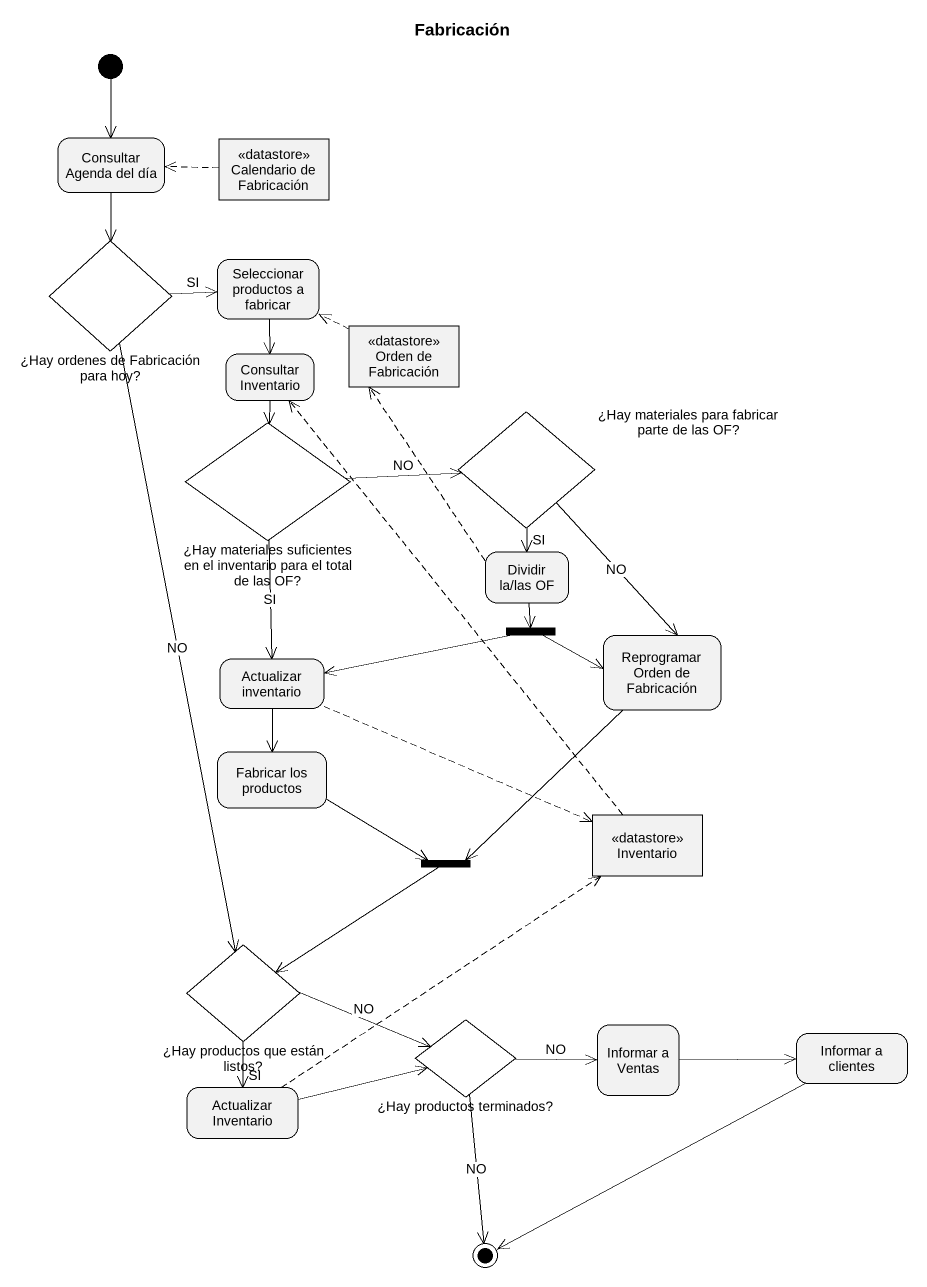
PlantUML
@startuml
title Fabricación
hide empty description
state "Consultar Agenda del día" as Consultar_Agenda_del_día
state "Calendario de Fabricación" as Calendario_de_Fabricación <<datastore>>
state "¿Hay ordenes de Fabricación para hoy?" as Hay_ordenes_de_Fabricación <<choice>>
state "Seleccionar productos a fabricar" as Seleccionar_productos_a
state "Consultar Inventario" as Consultar_Inventario
state "Orden de Fabricación" as Orden_de_Fabricación <<datastore>>
state "¿Hay materiales para fabricar parte de las OF?" as Hay_materiales_para <<choice>>
state "¿Hay materiales suficientes en el inventario para el total de las OF?" as Hay_materiales_suficientes <<choice>>
state "Dividir la/las OF" as Dividir_la_las_OF
state fork1 <<fork>>
state "Reprogramar Orden de Fabricación" as Reprogramar_Orden_de
state "Actualizar inventario" as Actualizar_inventario
state "Fabricar los productos" as Fabricar_los_productos
state Inventario <<datastore>>
state fork2 <<join>>
state "¿Hay productos que están listos?" as Hay_productos_que_están <<choice>>
state "¿Hay productos terminados?" as Hay_productos_terminados <<choice>>
state "Informar a Ventas" as Informar_a_Ventas
state "Informar a clientes" as Informar_a_clientes
state "Actualizar Inventario" as Actualizar_Inventario
[*] --> Consultar_Agenda_del_día
Consultar_Agenda_del_día --> Hay_ordenes_de_Fabricación
Calendario_de_Fabricación -left[dashed]-> Consultar_Agenda_del_día
Hay_ordenes_de_Fabricación -right-> Seleccionar_productos_a : SI
Hay_ordenes_de_Fabricación --> Hay_productos_que_están : NO
Seleccionar_productos_a --> Consultar_Inventario
Consultar_Inventario --> Hay_materiales_suficientes
Orden_de_Fabricación -left[dashed]-> Seleccionar_productos_a
Hay_materiales_para --> Dividir_la_las_OF : SI
Hay_materiales_para --> Reprogramar_Orden_de : NO
Hay_materiales_suficientes -right-> Hay_materiales_para : NO
Hay_materiales_suficientes --> Actualizar_inventario : SI
Dividir_la_las_OF -up[dashed]-> Orden_de_Fabricación
Dividir_la_las_OF --> fork1
fork1 -right-> Reprogramar_Orden_de
fork1 -left-> Actualizar_inventario
Reprogramar_Orden_de --> fork2
Actualizar_inventario --> Fabricar_los_productos
Actualizar_inventario -right[dashed]-> Inventario
Fabricar_los_productos -right-> fork2
Inventario -up[dashed]-> Consultar_Inventario
fork2 --> Hay_productos_que_están
Hay_productos_que_están -right-> Hay_productos_terminados : NO
Hay_productos_que_están --> Actualizar_Inventario : SI
Hay_productos_terminados -right-> Informar_a_Ventas : NO
Informar_a_Ventas -right-> Informar_a_clientes
Actualizar_Inventario -up[dashed]-> Inventario
Actualizar_Inventario -right-> Hay_productos_terminados
Hay_productos_terminados --> [*] : NO
Informar_a_clientes -left-> [*]
@enduml
